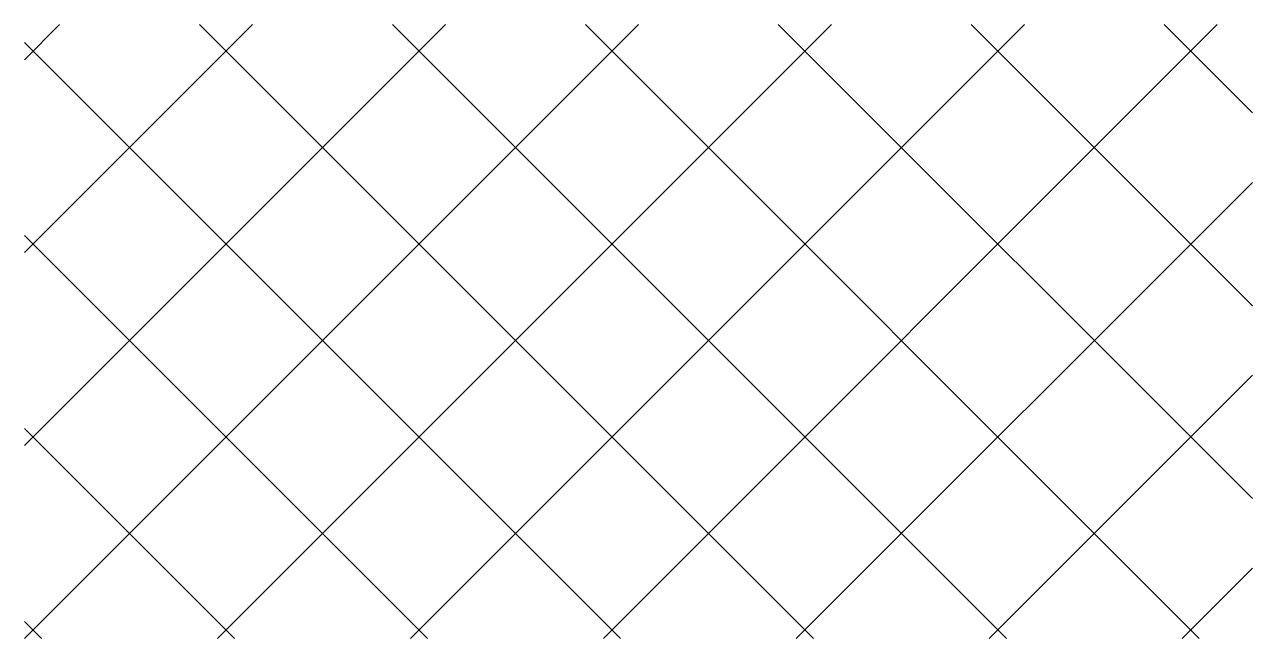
# Model space of a CAD drawing. Units: millimetres at full size, sheet at 1:30. Extents: x -16828 to 149130, y 47892 to 100313.
# Drawn here: x 148230 to 149130, y 99863 to 100313 of the extents above.
import ezdxf

# ---------------------------------------------------------------- set-up
doc = ezdxf.new("R2010")
doc.units = ezdxf.units.MM
doc.header["$LTSCALE"] = 30
doc.layers.add('4-1_Hatch', color=7, linetype='Continuous', lineweight=15)

msp = doc.modelspace()

# ---------------------------------------------------------------- linework, layer by layer
at = {"layer": '4-1_Hatch'}
for p, q in [((148230.01, 99862.63), (148680.01, 100312.63)), ((148230.01, 100004.05), (148538.59, 100312.63)), ((148230.01, 100145.47), (148397.17, 100312.63)), ((148230.01, 100286.89), (148255.74, 100312.63)), ((148358.23, 100312.63), (148808.23, 99862.63)), ((148371.43, 99862.63), (148821.43, 100312.63)), ((148499.65, 100312.63), (148949.65, 99862.63)), ((148512.85, 99862.63), (148962.85, 100312.63)), ((148641.07, 100312.63), (149091.07, 99862.63)), ((148654.27, 99862.63), (149104.27, 100312.63)), ((148782.49, 100312.63), (149130.01, 99965.11)), ((148923.91, 100312.63), (149130.01, 100106.53)), ((149065.33, 100312.63), (149130.01, 100247.95)), ((148230.01, 100299.42), (148666.8, 99862.63)), ((148795.69, 99862.63), (149130.01, 100196.94)), ((148230.01, 100158), (148525.38, 99862.63)), ((148937.11, 99862.63), (149130.01, 100055.52)), ((148230.01, 100016.58), (148383.96, 99862.63)), ((149078.54, 99862.63), (149130.01, 99914.1)), ((148230.01, 99875.16), (148242.54, 99862.63))]:
    msp.add_line(p, q, dxfattribs=at)

doc.saveas('drawing.dxf')
